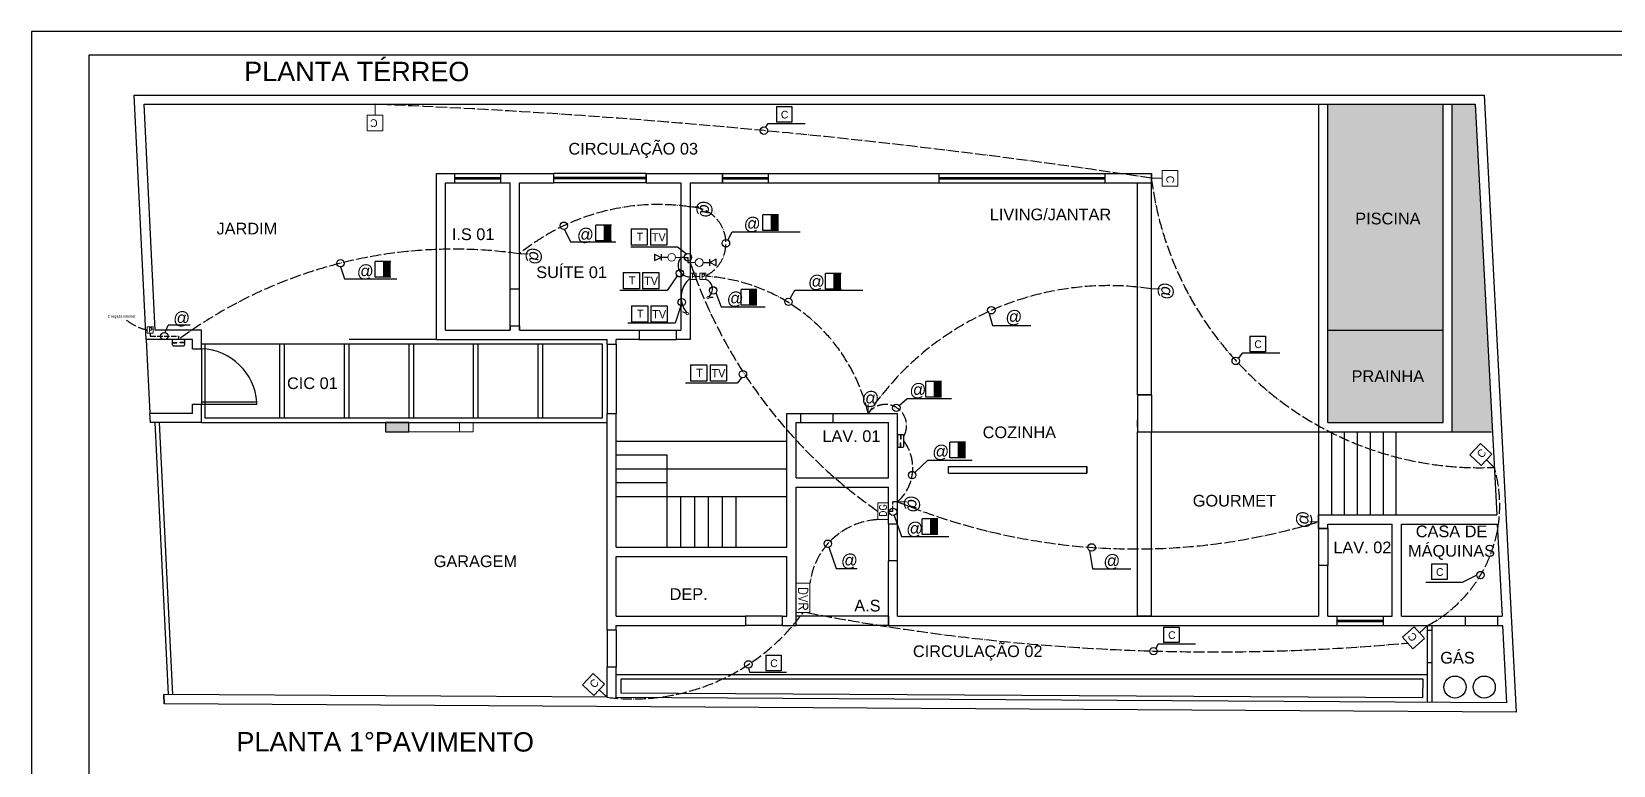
# Model space of a CAD drawing. Header units: millimetres. Extents: x 20625 to 81245, y 3427 to 18613.
# Drawn here: x 64594 to 68023, y 6827 to 8418 of the extents above; entities that cross this region are included whole.
import ezdxf

# ---------------------------------------------------------------- set-up
doc = ezdxf.new("R2010")
doc.units = ezdxf.units.MM
doc.linetypes.add('ACAD_ISO02W100', pattern=[15, 12, -3])
doc.linetypes.add('ACAD_ISO04W100', pattern=[30, 24, -3, 0, -3])
for name, color, linetype in [('2-TXT-A', 7, 'Continuous'), ('ARQ-1-MOBILIÁRIO', 252, 'Continuous'), ('ARQ-4-TXT-02', 1, 'Continuous'), ('BLOCOS-ELÉTRICOS', 22, 'Continuous'), ('Correções', 30, 'Continuous'), ('Rede Lógica', 6, 'Continuous'), ('TOP', 4, 'Continuous')]:
    doc.layers.add(name, color=color, linetype=linetype)
for name, color, linetype, lineweight in [('EJEL05130C', 130, 'Continuous', 30), ('EJEL0580C', 80, 'Continuous', 9), ('EJEL09210C', 210, 'Continuous', 9), ('EJEL25170C', 170, 'Continuous', 25), ('EJEL25170T', 170, 'ACAD_ISO02W100', 25), ('EJEL25170TP', 10, 'ACAD_ISO04W100', 25), ('EJELFORMATO', 170, 'Continuous', 25), ('MDT1_CURVAS', 252, 'Continuous', 0)]:
    doc.layers.add(name, color=color, linetype=linetype, lineweight=lineweight)
doc.layers.add('TEXTO', color=7, linetype='Continuous', lineweight=0, true_color=0x000000)
doc.styles.add('PADRÃO', font='', dxfattribs={"height": 0.2})
doc.styles.add('R80 ESC 1-200', font='arial.ttf', dxfattribs={"height": 40})
doc.styles.add('RSA', font='arial.ttf')
doc.styles.add('SR80', font='SIMPLEX', dxfattribs={"height": 0.1})
doc.styles.get('PADRÃO').set_extended_font_data('AvantGarde Bk BT')

# ---------------------------------------------------------------- blocks, each defined once
blk = doc.blocks.new('A$C10176D62')
at = {"layer": 'BLOCOS-ELÉTRICOS', "color": 1}
for p, q in [((0, 0.081), (0.108, 0.081)), ((0, 0.069), (0.108, 0.069)), ((0.108, 0.081), (0.108, 0.069)), ((0.3, 0.081), (0.192, 0.081)), ((0.192, 0.081), (0.192, 0.069)), ((0.3, 0.069), (0.192, 0.069))]:
    blk.add_line(p, q, dxfattribs=at)
at = {"layer": 'BLOCOS-ELÉTRICOS', "color": 3}
blk.add_lwpolyline([(0, 0.03, 0.414214), (0.03, 0), (0.27, 0, 0.414214), (0.3, 0.03), (0.3, 0.12, 0.414214), (0.27, 0.15), (0.03, 0.15, 0.414214), (0, 0.12)], format="xyb", close=True, dxfattribs=at)
blk = doc.blocks.new('A$C4247474B')
at = {"layer": 'EJEL0580C'}
for p, q in [((0, 0), (31.7, 0)), ((0, 0), (0, -31.7)), ((31.7, 0), (31.7, -31.7)), ((0, -31.7), (31.7, -31.7))]:
    blk.add_line(p, q, dxfattribs=at)
at = {"layer": 'EJEL0580C', "style": 'SR80'}
blk.add_text('P', height=21.2, rotation=270, dxfattribs=at).set_placement((5.5, -8.3))
blk = doc.blocks.new('caixa alta')
at = {"layer": 'EJEL0580C'}
blk.add_arc((203472.7, 35116.8), 5.64, 344.76777, 31.77098, dxfattribs=at)
at = {"layer": 'EJEL0580C', "xscale": 1.154827054658877, "yscale": 1.154827054658877, "zscale": 1.154827054658877, "rotation": 90}
blk.add_blockref('A$C4247474B', (203450.4, 35086.2), dxfattribs=at)
blk = doc.blocks.new('33')
at = {"layer": 'EJEL0580C'}
blk.add_line((3412.34, 1857.37), (3411.97, 1857.37), dxfattribs=at)
at = {"layer": 'EJEL0580C', "extrusion": (0, 0, -1)}
blk.add_ellipse((3412.61, 1857.37), major_axis=(0.195, 0.195), ratio=1, start_param=3.926991, end_param=10.210176, dxfattribs=at)
blk = doc.blocks.new('A$C3A6E1F38')
at = {"layer": 'BLOCOS-ELÉTRICOS', "color": 3}
for p, q in [((0, 0.075), (0.15, 0.075)), ((0.3, 0.15), (0.15, 0.075)), ((0.15, 0), (0.15, 0.15)), ((0.3, 0), (0.15, 0.075)), ((0.3, 0), (0.3, 0.15))]:
    blk.add_line(p, q, dxfattribs=at)
blk = doc.blocks.new('A$Ce3462856')
at = {"layer": 'EJEL0580C'}
blk.add_line((0.106, 0.274), (0.106, 0), dxfattribs=at)
at = {"layer": 'EJEL0580C', "style": 'PADRÃO'}
blk.add_text('@', height=0.408, dxfattribs=at).set_placement((-0.099, 0.274))
blk = doc.blocks.new('tomada e interfone')
at = {"xscale": 30.88526881980331, "yscale": 30.88526881980331, "zscale": 30.88526881980331}
blk.add_blockref('33', (98018.4, -22201.2), dxfattribs=at)
at = {"layer": 'BLOCOS-ELÉTRICOS', "xscale": 94.53273218542792, "yscale": 94.53273218542792, "zscale": 94.53273218542792}
blk.add_blockref('A$C3A6E1F38', (203426.4, 35157.1), dxfattribs=at)
blk = doc.blocks.new('36')
at = {"layer": 'EJEL0580C'}
for p, q in [((3412.247, 1844.068, -0.323), (3412.646, 1844.068, -0.323)), ((3412.247, 1844.068, -0.323), (3412.247, 1843.669, -0.323)), ((3412.646, 1844.068, -0.323), (3412.646, 1843.669, -0.323)), ((3412.446, 1843.669, -0.323), (3412.247, 1843.669, -0.323)), ((3412.646, 1843.669, -0.323), (3412.441, 1843.669, -0.323)), ((3412.441, 1843.669, -0.323), (3412.441, 1843.393, -0.323))]:
    blk.add_line(p, q, dxfattribs=at)
at = {"layer": 'EJEL0580C', "style": 'PADRÃO'}
blk.add_text('C', height=0.198, dxfattribs=at).set_placement((3412.382, 1843.776, -0.323))
blk = doc.blocks.new('37')
at = {"layer": 'EJEL0580C'}
for p, q in [((3411.988, 1842.65), (3411.988, 1843.082)), ((3411.988, 1843.082), (3412.904, 1843.082)), ((3412.904, 1842.65), (3412.904, 1843.082)), ((3411.988, 1842.65), (3412.904, 1842.65))]:
    blk.add_line(p, q, dxfattribs=at)
at = {"layer": 'EJEL0580C', "style": 'SR80'}
blk.add_text('DVR', height=0.2876, dxfattribs=at).set_placement((3412.1, 1842.725))
blk = doc.blocks.new('dg')
at = {"layer": 'EJEL0580C'}
for p, q in [((4330.4, 2077.9), (4330.4, 2055)), ((4366.5, 2077.9), (4330.4, 2077.9)), ((4366.5, 2077.9), (4366.5, 2055)), ((4366.5, 2055), (4330.4, 2055))]:
    blk.add_line(p, q, dxfattribs=at)
at = {"layer": 'EJEL0580C', "style": 'SR80'}
blk.add_text('DG', height=15.26, rotation=180, dxfattribs=at).set_placement((4360.6, 2073.9))
blk = doc.blocks.new('cc')
at = {"layer": 'Rede Lógica'}
for p, q in [((37491.183, 6894.684), (37491.379, 6894.684)), ((37491.183, 6894.684), (37491.183, 6894.487)), ((37491.379, 6894.684), (37491.379, 6894.487)), ((37491.281, 6894.487), (37491.183, 6894.487)), ((37491.379, 6894.487), (37491.232, 6894.487))]:
    blk.add_line(p, q, dxfattribs=at)
at = {"layer": 'Rede Lógica', "color": 6, "style": 'PADRÃO'}
blk.add_text('C', height=0.0974, dxfattribs=at).set_placement((37491.24, 6894.533))
blk = doc.blocks.new('1564')
at = {"layer": 'Rede Lógica'}
for p, q in [((17382.1, 9489.5), (17382.1, 9504.4)), ((17382.1, 9504.4), (17389.5, 9504.4)), ((17389.5, 9504.4), (17397, 9504.4)), ((17397, 9489.5), (17397, 9504.4)), ((17397, 9489.5), (17382.1, 9489.5))]:
    blk.add_line(p, q, dxfattribs=at)
at = {"layer": 'Rede Lógica', "color": 6, "style": 'PADRÃO'}
blk.add_text('T', height=7.39, rotation=180, dxfattribs=at).set_placement((17391.9, 9500.4))
blk = doc.blocks.new('hrneh')
at = {"layer": 'Rede Lógica'}
for p, q in [((17296.6, 9543.9), (17296.6, 9563.8)), ((17296.6, 9563.8), (17306.5, 9563.8)), ((17306.5, 9563.8), (17316.4, 9563.8)), ((17316.4, 9543.9), (17316.4, 9563.8)), ((17316.4, 9543.9), (17296.6, 9543.9))]:
    blk.add_line(p, q, dxfattribs=at)
at = {"layer": 'Rede Lógica', "color": 6, "style": 'PADRÃO'}
blk.add_text('TV', height=9.85, rotation=180, dxfattribs=at).set_placement((17314.6, 9559.1))
blk = doc.blocks.new('A$C7b1e8a3d')
at = {"layer": 'Rede Lógica'}
h = blk.add_hatch(color=6, dxfattribs=at)
h.dxf.hatch_style = 1
h.paths.add_polyline_path([(0.282, 0.282), (0.141, 0.282), (0.141, 0), (0.282, 0)])
h = blk.add_hatch(color=6, dxfattribs=at)
h.dxf.hatch_style = 1
h.paths.add_polyline_path([(0.141, 0.282), (0.141, 0), (0.282, 0), (0.282, 0.282)])
at = {"layer": 'Rede Lógica', "color": 6}
for p, q in [((0.282, 0.282, 0.079), (0, 0.282, 0.079)), ((0, 0, 0.079), (0, 0.282, 0.079)), ((0.282, 0.282, 0.079), (0, 0.282, 0.079)), ((0.282, 0, 0.079), (0, 0, 0.079)), ((0.282, 0, 0.079), (0, 0, 0.079))]:
    blk.add_line(p, q, dxfattribs=at)
blk = doc.blocks.new('Eletroduto que sober')
at = {"layer": 'EJEL09210C', "linetype": 'ByBlock', "lineweight": -2}
blk.add_line((37626.687, 7031), (37626.578, 7030.942), dxfattribs=at)
at = {"layer": 'EJEL09210C'}
blk.add_circle((37626.547, 7030.915), 0.041, dxfattribs=at)
blk.add_solid([(37626.682, 7031.01), (37626.746, 7031.029), (37626.692, 7030.99)], dxfattribs=at)

msp = doc.modelspace()

# ---------------------------------------------------------------- hatches: boundary and pattern name
at = {"layer": 'ARQ-4-TXT-02', "true_color": 0x939598}
h = msp.add_hatch(color=252, dxfattribs=at)
h.dxf.hatch_style = 1
h.set_gradient(color1=(127, 191, 255), color2=(62, 138, 208), tint=1, name='INVHEMISPHERICAL')
h.paths.add_polyline_path([(67653.8, 8260.5), (67403.8, 8260.5), (67403.8, 7770.5), (67653.8, 7770.5)])
h.paths.add_polyline_path([(67653.8, 7770.5), (67403.8, 7770.5), (67403.8, 7570.5), (67653.8, 7570.5)])
h = msp.add_hatch(color=252, dxfattribs=at)
h.dxf.hatch_style = 1
h.paths.add_polyline_path([(67723.8, 8260.5), (67673.8, 8260.5), (67673.8, 7550.5), (67760.9, 7550.5)])
h = msp.add_hatch(color=252, dxfattribs=at)
h.dxf.hatch_style = 1
h.paths.add_polyline_path([(65411.5, 7550.5), (65411.5, 7570.5), (65361.5, 7570.5), (65361.5, 7550.5)])

# ---------------------------------------------------------------- linework, layer by layer
at = {"layer": 'ARQ-1-MOBILIÁRIO'}
msp.add_line((64842.7, 7750.5), (64842.7, 7750.5), dxfattribs=at)
at = {"layer": 'ARQ-4-TXT-02', "color": 252, "true_color": 0x939598}
for p, q in [((64837.7, 8260.5), (67723.8, 8260.5)), ((67383.8, 8260.4), (67383.8, 7370.5)), ((67403.8, 7570.5), (67403.8, 8260.4)), ((67653.8, 7570.5), (67653.8, 8260.4)), ((67673.8, 7550.5), (67673.8, 8260.4)), ((67723.8, 8260.5), (67770.3, 7370.5)), ((65471.5, 8110.5), (65511.5, 8110.5)), ((65471.5, 7750.5), (65471.5, 8110.5)), ((65511.5, 8090.5), (65511.5, 8110.5)), ((65511.5, 8110.5), (65611.5, 8110.5)), ((65511.5, 8102), (65611.5, 8102)), ((65511.5, 8099), (65611.5, 8099)), ((65611.5, 8110.5), (65726.5, 8110.5)), ((65611.5, 8090.5), (65611.5, 8110.5)), ((65726.5, 8090.5), (65726.5, 8110.5)), ((65926.5, 8110.5), (65726.5, 8110.5)), ((65926.5, 8102), (65726.5, 8102)), ((65926.5, 8099), (65726.5, 8099)), ((65926.5, 8110.5), (66091.5, 8110.5)), ((66091.5, 8110.5), (66191.5, 8110.5)), ((66091.5, 8102), (66191.5, 8102)), ((66091.5, 8099), (66191.5, 8099)), ((66191.5, 8110.5), (66601.5, 8110.5)), ((66191.5, 8090.5), (66191.5, 8110.5)), ((66561.5, 8110.5), (66921.5, 8110.5)), ((66561.5, 8090.5), (66561.5, 8110.5)), ((66561.5, 8102), (66921.5, 8102)), ((66561.5, 8099), (66921.5, 8099)), ((66921.5, 8110.5), (67021.5, 8110.5)), ((66921.5, 8090.5), (66921.5, 8110.5)), ((65491.5, 8090.5), (65511.5, 8090.5)), ((65491.5, 7770.5), (65491.5, 8090.5)), ((65511.5, 8090.5), (65611.5, 8090.5)), ((65611.5, 8090.5), (65631.5, 8090.5)), ((65631.5, 7860.5), (65631.5, 8090.5)), ((65651.5, 8090.5), (65726.5, 8090.5)), ((65651.5, 7860.5), (65651.5, 8090.5)), ((65926.5, 8090.5), (65726.5, 8090.5)), ((65926.5, 8090.5), (66001.5, 8090.5)), ((66001.5, 8090.5), (66001.5, 7770.5)), ((66021.5, 8090.5), (66091.5, 8090.5)), ((66021.5, 8090.5), (66021.5, 7750.5)), ((66091.5, 8090.5), (66191.5, 8090.5)), ((66191.5, 8090.5), (66601.5, 8090.5)), ((66561.5, 8090.5), (66921.5, 8090.5)), ((66921.5, 8090.5), (67021.5, 8090.5)), ((66991.5, 7630.5), (66991.5, 8090.5)), ((67021.5, 7630.5), (67021.5, 8090.5)), ((65631.5, 7860.5), (65651.5, 7860.5)), ((65631.5, 7780.5), (65631.5, 7860.5)), ((65651.5, 7780.5), (65651.5, 7860.5)), ((64942.6, 7750.5), (64842.7, 7750.5)), ((64842.7, 7750.5), (64850.6, 7590.5)), ((64962.6, 7770.5), (64861.7, 7770.5)), ((64942.6, 7730.5), (64942.6, 7750.5)), ((64962.6, 7730.5), (64962.6, 7770.5)), ((65471.5, 7750.5), (65282.3, 7750.5)), ((65471.5, 7750.5), (65841.5, 7750.5)), ((65491.5, 7770.5), (65631.5, 7770.5)), ((65631.5, 7780.5), (65651.5, 7780.5)), ((65651.5, 7770.5), (65901.5, 7770.5)), ((65841.5, 7740.5), (65841.5, 7750.5)), ((65861.5, 7740.5), (65861.5, 7750.5)), ((65911.5, 7750.5), (65861.5, 7750.5)), ((65901.5, 7770.5), (65911.5, 7770.5)), ((65911.5, 7770.5), (65911.5, 7750.5)), ((65911.5, 7770.5), (65991.5, 7770.5)), ((65911.5, 7750.5), (65991.5, 7750.5)), ((65991.5, 7770.5), (66001.5, 7770.5)), ((65991.5, 7770.5), (65991.5, 7750.5)), ((66021.5, 7750.5), (65991.5, 7750.5)), ((67403.8, 7770.5), (67653.8, 7770.5)), ((64942.6, 7730.5), (64962.6, 7730.5)), ((65831.5, 7740.5), (64962.6, 7740.5)), ((64962.6, 7730.5), (64962.6, 7610.5)), ((65132.3, 7580.5), (65132.3, 7740.5)), ((65142.3, 7580.5), (65142.3, 7740.5)), ((65272.3, 7580.5), (65272.3, 7740.5)), ((65282.3, 7580.5), (65282.3, 7740.5)), ((65412.3, 7580.5), (65412.3, 7740.5)), ((65422.3, 7580.5), (65422.3, 7740.5)), ((65552.3, 7580.5), (65552.3, 7740.5)), ((65562.3, 7580.5), (65562.3, 7740.5)), ((65692.3, 7580.5), (65692.3, 7740.5)), ((65702.3, 7580.5), (65702.3, 7740.5)), ((65841.5, 7740.5), (65861.5, 7740.5)), ((65841.5, 7740.5), (65841.5, 7590.5)), ((65861.5, 7740.5), (65861.5, 7590.5)), ((66991.5, 7630.5), (66991.5, 7550.5)), ((67021.5, 7630.5), (67021.5, 7550.5)), ((64942.6, 7590.5), (64850.6, 7590.5)), ((64942.6, 7590.5), (64942.6, 7610.5)), ((64942.6, 7610.5), (64962.6, 7610.5)), ((64962.6, 7570.5), (64962.6, 7610.5)), ((65841.5, 7120.5), (65841.5, 7590.5)), ((65841.5, 7590.5), (65861.5, 7590.5)), ((65861.5, 7300.5), (65861.5, 7590.5)), ((66231.5, 7300.5), (66231.5, 7590.5)), ((66231.5, 7590.5), (66261.5, 7590.5)), ((66261.5, 7570.5), (66261.5, 7590.5)), ((66261.5, 7590.5), (66331.5, 7590.5)), ((66331.5, 7590.5), (66471.5, 7590.5)), ((66331.5, 7570.5), (66331.5, 7590.5)), ((66471.5, 7350.5), (66471.5, 7590.5)), ((64962.6, 7570.5), (64851.5, 7570.5)), ((64900.5, 6980.6), (64871.6, 7570.5)), ((64962.6, 7570.5), (65841.5, 7570.5)), ((66251.5, 7450.5), (66251.5, 7570.5)), ((66251.5, 7570.5), (66261.5, 7570.5)), ((66261.5, 7570.5), (66331.5, 7570.5)), ((66331.5, 7570.5), (66451.5, 7570.5)), ((66451.5, 7450.5), (66451.5, 7570.5)), ((66991.5, 7570.5), (66991.5, 7575.5)), ((66991.5, 7560.5), (66991.5, 7570.5)), ((66991.5, 7550.5), (67021.5, 7550.5)), ((66991.5, 7150.5), (66991.5, 7550.5)), ((67021.5, 7150.5), (67021.5, 7550.5)), ((67021.5, 7550.5), (67383.8, 7550.5)), ((67383.8, 7550.5), (67758.8, 7550.5)), ((67403.8, 7570.5), (67653.8, 7570.5)), ((67411.8, 7550.5), (67411.8, 7370.5)), ((67439.8, 7550.5), (67439.8, 7370.5)), ((67467.8, 7550.5), (67467.8, 7370.5)), ((67495.8, 7550.5), (67495.8, 7370.5)), ((67523.8, 7550.5), (67523.8, 7370.5)), ((67551.8, 7550.5), (67551.8, 7370.5)), ((65861.5, 7530.5), (66231.5, 7530.5)), ((65861.5, 7500.5), (65971.5, 7500.5)), ((65971.5, 7300.5), (65971.5, 7500.5)), ((66581.5, 7475.5), (66881.5, 7475.5)), ((66581.5, 7460.5), (66581.5, 7475.5)), ((65861.5, 7470.5), (66231.5, 7470.5)), ((66251.5, 7450.5), (66451.5, 7450.5)), ((66581.5, 7460.5), (66881.5, 7460.5)), ((65861.5, 7440.5), (65971.5, 7440.5)), ((65861.5, 7410.5), (66231.5, 7410.5)), ((66001.5, 7300.5), (66001.5, 7410.5)), ((66031.5, 7300.5), (66031.5, 7410.5)), ((66061.5, 7300.5), (66061.5, 7410.5)), ((66091.5, 7300.5), (66091.5, 7410.5)), ((66121.5, 7300.5), (66121.5, 7410.5)), ((66251.5, 7130.5), (66251.5, 7430.5)), ((66251.5, 7430.5), (66451.5, 7430.5)), ((66451.5, 7350.5), (66451.5, 7430.5)), ((66471.5, 7350.5), (66451.5, 7350.5)), ((66451.5, 7350.5), (66451.5, 7270.5)), ((66471.5, 7270.5), (66471.5, 7350.5)), ((67383.8, 7370.5), (67770.3, 7370.5)), ((67383.8, 7340.5), (67383.8, 7260.5)), ((67403.8, 7340.5), (67403.8, 7350.5)), ((67403.8, 7350.5), (67543.8, 7350.5)), ((67403.8, 7340.5), (67403.8, 7260.5)), ((67543.8, 7150.5), (67543.8, 7350.5)), ((67563.8, 7150.5), (67563.8, 7350.5)), ((67563.8, 7350.5), (67771.4, 7350.5)), ((67771.4, 7350.5), (67781.8, 7150.5)), ((65861.5, 7300.5), (66231.5, 7300.5)), ((65861.5, 7150.5), (65861.5, 7280.5)), ((65861.5, 7280.5), (66231.5, 7280.5)), ((66231.5, 7150.5), (66231.5, 7280.5)), ((66451.5, 7150.5), (66451.5, 7270.5)), ((66471.5, 7270.5), (66451.5, 7270.5)), ((66471.5, 7150.5), (66471.5, 7270.5)), ((67383.8, 7260.5), (67383.8, 7150.5)), ((67403.8, 7260.5), (67383.8, 7260.5)), ((67403.8, 7150.5), (67403.8, 7260.5)), ((65861.5, 7150.5), (66141.5, 7150.5)), ((66141.5, 7150.5), (66141.5, 7130.5)), ((66221.5, 7150.5), (66141.5, 7150.5)), ((66221.5, 7150.5), (66231.5, 7150.5)), ((66221.5, 7150.5), (66221.5, 7130.5)), ((66451.5, 7150.5), (66251.5, 7150.5)), ((66471.5, 7150.5), (67383.8, 7150.5)), ((67021.5, 7150.5), (67383.8, 7150.5)), ((67403.8, 7150.5), (67423.8, 7150.5)), ((67423.8, 7150.5), (67523.8, 7150.5)), ((67423.8, 7150.5), (67423.8, 7130.5)), ((67423.8, 7142), (67523.8, 7142)), ((67423.8, 7139), (67523.8, 7139)), ((67523.8, 7150.5), (67543.8, 7150.5)), ((67523.8, 7150.5), (67523.8, 7130.5)), ((67563.8, 7150.5), (67701.8, 7150.5)), ((67701.8, 7150.5), (67701.8, 7130.5)), ((67701.8, 7150.5), (67771.8, 7150.5)), ((67771.8, 7150.5), (67781.8, 7150.5)), ((67771.8, 7150.5), (67771.8, 7130.5)), ((65861.5, 7120.5), (65841.5, 7120.5)), ((65841.5, 7120.5), (65841.5, 7040.5)), ((65861.5, 7120.5), (65861.5, 7130.5)), ((65861.5, 7130.5), (66141.5, 7130.5)), ((65861.5, 7120.5), (65861.5, 7040.5)), ((66221.5, 7130.5), (66141.5, 7130.5)), ((66221.5, 7130.5), (66251.5, 7130.5)), ((66451.5, 7130.5), (66251.5, 7130.5)), ((66451.5, 7130.5), (67423.8, 7130.5)), ((67423.8, 7130.5), (67523.8, 7130.5)), ((67523.8, 7130.5), (67701.8, 7130.5)), ((67620.4, 6964.1), (67620.4, 7130.5)), ((67630.4, 6964.1), (67630.4, 7130.5)), ((67701.8, 7130.5), (67771.8, 7130.5)), ((67771.8, 7130.5), (67782.9, 7130.5)), ((67782.9, 7130.5), (67791.6, 6963.1)), ((65841.5, 6974.7), (65841.5, 7040.5)), ((65861.5, 7040.5), (65841.5, 7040.5)), ((65861.5, 6974.6), (65861.5, 7040.5)), ((67620.4, 7050.5), (67630.4, 7050.5)), ((65861.5, 7024.6), (67620.7, 7024.6)), ((65841.5, 6974.9), (64880.5, 6980.8)), ((67791.6, 6963.1), (65861.5, 6974.6))]:
    msp.add_line(p, q, dxfattribs=at)
at = {"layer": 'ARQ-4-TXT-02'}
msp.add_line((67620.4, 7120.5), (67630.4, 7120.5), dxfattribs=at)
at = {"layer": 'ARQ-4-TXT-02', "color": 252, "true_color": 0x939598}
for points in [[(64842.7, 7750.5), (64816.7, 8280.5)], [(64816.7, 8280.5), (67742.8, 8280.5), (67812.7, 6942.9), (64881.5, 6960.8)], [(64861.7, 7770.5), (64837.7, 8260.5)], [(64969.3, 7740.5), (64969.3, 7580.5), (65831.5, 7580.5)], [(65831.5, 7580.5), (65831.5, 7740.5)], [(64962.6, 7610.5), (65082.6, 7610.5), (65082.6, 7614.5), (64962.6, 7614.5)], [(64851.5, 7570.5), (64850.6, 7590.5)], [(64890.5, 6981.2), (64861.6, 7570.5)]]:
    msp.add_lwpolyline(points, dxfattribs=at)
for points in [[(65411.5, 7570.5), (65361.5, 7570.5), (65361.5, 7550.5), (65411.5, 7550.5)], [(65871.7, 7014.6), (65871.6, 6984.5), (67610.4, 6974.2), (67610.7, 7014.6)]]:
    msp.add_lwpolyline(points, close=True, dxfattribs=at)
for centre in [(67679.7, 6997.1), (67743.1, 6997.1)]:
    msp.add_circle(centre, 24, dxfattribs=at)
msp.add_arc((64957.6, 7605.2), 125.3, 4.2282, 87.7138, dxfattribs=at)
at = {"layer": 'EJEL05130C'}
for p, q in [((66185.2, 8210.4), (66190.7, 8218.5)), ((66190.7, 8218.5), (66271, 8218.5)), ((65749.4, 7989.3), (65762.2, 7962.1)), ((65762.2, 7962.1), (65860.8, 7962.1)), ((66103.1, 7966.2), (66113, 7984.2)), ((66113, 7984.2), (66260.2, 7984.2)), ((65994.2, 7950.5), (65892.8, 7950.5)), ((66013.5, 7935.9), (65994.2, 7950.5)), ((65263.8, 7907.8), (65272.3, 7881.9)), ((65993.5, 7888.4), (65971.8, 7856.8)), ((65272.3, 7881.9), (65385.7, 7881.9)), ((65971.8, 7856.8), (65869.1, 7856.8)), ((66238.6, 7839.3), (66248.5, 7857.2)), ((66248.5, 7857.2), (66395.7, 7857.2)), ((66001.5, 7823.7), (65989.3, 7785.7)), ((66077.3, 7851.4), (66088.7, 7821.6)), ((66088.7, 7821.6), (66184.4, 7821.6)), ((64861.1, 7784.7), (64861.1, 7784.7)), ((65989.3, 7785.7), (65886.6, 7785.7)), ((66669.8, 7807.2), (66677, 7781)), ((64883.9, 7765.7), (64890.1, 7781.8)), ((64937.5, 7781.8), (64890.1, 7781.8)), ((66677, 7781), (66760.1, 7781)), ((67210.2, 7709.7), (67219.9, 7721.9)), ((67219.9, 7721.9), (67300.2, 7721.9)), ((66123.4, 7656.1), (66011.7, 7656.1)), ((66133, 7667.8), (66123.4, 7656.1)), ((66475, 7607.3), (66492.5, 7622.6)), ((66492.5, 7622.6), (66588.4, 7622.6)), ((66508.9, 7462.3), (66537, 7488.9)), ((66537, 7488.9), (66632.9, 7488.9)), ((66464.1, 7369.3), (66480, 7323.4)), ((66480, 7323.4), (66582.8, 7323.4)), ((66322.6, 7300.2), (66338.5, 7254.3)), ((66887.6, 7293.2), (66893.6, 7253.7)), ((66338.5, 7254.3), (66383.5, 7254.3)), ((66893.6, 7253.7), (66976.7, 7253.7)), ((67727.2, 7239.9), (67696.6, 7224.8)), ((67616.3, 7224.8), (67696.6, 7224.8)), ((67031.9, 7080.5), (67036.6, 7090.8)), ((67036.6, 7090.8), (67116.9, 7090.8)), ((66147.9, 7038.2), (66150.5, 7029.5)), ((66150.5, 7029.5), (66230.8, 7029.5))]:
    msp.add_line(p, q, dxfattribs=at)
for centre in [(66181.6, 8203.2), (65747.9, 7997.2), (66099.3, 7959.2), (65263.8, 7915.9), (66016.8, 7928.6), (65999.2, 7894.1), (66071.5, 7857), (66003.4, 7831.5), (66234.8, 7832.2), (66674.7, 7813.9), (64881.8, 7757.9), (66136.1, 7675.3), (67204.4, 7704.1), (66468.7, 7602.3), (66503.1, 7456.7), (66461.5, 7376.9), (66320, 7307.8), (66892, 7299.9), (67735.2, 7239.9), (67026, 7075), (66147.9, 7046.3)]:
    msp.add_circle(centre, 8.04, dxfattribs=at)
at = {"layer": 'EJEL0580C'}
msp.add_line((66034.8, 7887.5), (66042.4, 7887.5), dxfattribs=at)
at = {"layer": 'EJEL25170C'}
for centre, radius, start, end in [((66021.1, 7911.7), 25.5, 140.2496, 270.8481), ((66055.7, 7842.3), 53.4, 129.8107, 218.8527), ((66048.5, 7860.4), 21.7, 308.0171, 70.5528)]:
    msp.add_arc(centre, radius, start, end, dxfattribs=at)
at = {"layer": 'EJEL25170T'}
for p, q in [((66010, 7928.6), (66001.5, 7928.6)), ((66010, 7928.6), (66016.8, 7928.6)), ((66016.8, 7928.6), (66016.8, 7918.5)), ((66016.8, 7918.5), (66016.8, 7917.5)), ((66016.8, 7917.5), (66021.5, 7917.5)), ((64851.3, 7764.4), (64851.3, 7757.9)), ((64851.3, 7757.9), (64912.4, 7757.9)), ((64912.4, 7757.9), (64912.4, 7750.5)), ((66451.5, 7378.2), (66460.9, 7378.2)), ((66460.9, 7378.2), (66460.9, 7398.9)), ((66471.5, 7398.9), (66460.9, 7398.9))]:
    msp.add_line(p, q, dxfattribs=at)
at = {"layer": 'EJEL25170TP', "color": 240, "true_color": 0xed1f24}
for centre, radius, start, end in [((64712.9, -7248.8), 15521.9, 81.44674, 87.6881), ((67733.2, 8190), 717.3, 187.1688, 272.5342), ((67482, 7390.8), 294.8, 298.004, 16.2721)]:
    msp.add_arc(centre, radius, start, end, dxfattribs=at)
at = {"layer": 'EJEL25170TP'}
for centre, radius, start, end in [((65952, 7566.7), 476.4, 81.6086, 129.1045), ((66020.5, 7959.2), 78.8, 296.5787, 89.2425), ((65509.9, 6937.7), 1008.7, 81.9289, 126.3123), ((67046.3, 8267.8), 1083, 198.8734, 235.2277), ((66031.7, 7502.1), 386.2, 13.2394, 86.4343), ((66928.9, 7238.3), 629, 81.5305, 145.9529), ((64868, 7877.1), 108.5, 230.8238, 257.5295), ((66445, 7563.8), 45.9, 330.6752, 144.3793), ((66406.4, 7472.1), 97.9, 311.6605, 36.6465), ((66988.2, 8651.4), 1354.9, 247.5806, 286.9738), ((66437.3, 7203.4), 157, 93.168, 173.1983), ((65898.1, 7427.5), 456.1, 262.8749, 323.8596), ((67157.2, 11681.3), 4607.9, 258.9713, 275.2318)]:
    msp.add_arc(centre, radius, start, end, dxfattribs=at)
at = {"layer": 'EJELFORMATO', "color": 7, "elevation": 836659.2}
msp.add_lwpolyline([(64594.1, 4213), (70539.1, 4213), (70539.1, 8418), (64594.1, 8418)], close=True, dxfattribs=at)
at = {"layer": 'EJELFORMATO', "elevation": 836659.2}
msp.add_lwpolyline([(70489.1, 4263), (64719.1, 4263), (64719.1, 8368), (70489.1, 8368)], close=True, dxfattribs=at)
at = {"layer": 'MDT1_CURVAS', "color": 253}
for p, q in [((65551.5, 7570.5), (65411.5, 7570.5)), ((65411.5, 7550.5), (65551.5, 7550.5)), ((65521.5, 7550.5), (65521.5, 7570.5)), ((65551.5, 7550.5), (65551.5, 7570.5))]:
    msp.add_line(p, q, dxfattribs=at)
at = {"layer": 'TOP', "lineweight": 35}
for p, q in [((65926.5, 8090.5), (65926.5, 8110.5)), ((66091.5, 8090.5), (66091.5, 8110.5)), ((67021.5, 8090.5), (67021.5, 8110.5)), ((65631.5, 7770.5), (65631.5, 7780.5)), ((65651.5, 7770.5), (65651.5, 7780.5)), ((66991.5, 7630.5), (67021.5, 7630.5)), ((66881.5, 7475.5), (66881.5, 7460.5)), ((67383.8, 7370.5), (67383.8, 7340.5)), ((67403.8, 7340.5), (67383.8, 7340.5)), ((66451.5, 7150.5), (66451.5, 7130.5)), ((66991.5, 7150.5), (67021.5, 7150.5))]:
    msp.add_line(p, q, dxfattribs=at)
msp.add_lwpolyline([(64881.5, 6960.8), (64880.5, 6980.8)], dxfattribs=at)

# ---------------------------------------------------------------- block references
for name, p, xscale, yscale, zscale, rotation in [('36', (355345.4, 164921.3, 27.4), 84.985, 84.985, 84.985, 180), ('36', (-89639.3, 298106.8, 27.4), 84.985, 84.985, 84.985, 270), ('33', (171381, 65294), 30.88526881980331, 30.88526881980331, 30.88526881980331, 180), ('36', (-16479.1, -311194.4, 27.4), 84.98499999999999, 84.98499999999999, 84.98499999999999, 46.81404407500657), ('37', (-61487, 243752.1), 69.3232285507724, 69.3232285507724, 69.3232285507724, 270), ('36', (-15901.7, -312343.5, 27.4), 84.985, 84.985, 84.985, 47.26322504810823)]:
    msp.add_blockref(name, p, dxfattribs=dict(xscale=xscale, yscale=yscale, zscale=zscale, rotation=rotation))
at = {"layer": 'ARQ-4-TXT-02', "color": 252, "true_color": 0x939598, "xscale": 89.84535085662846, "yscale": 89.84535085662846, "zscale": 89.84535085662846, "rotation": 180}
msp.add_blockref('A$C10176D62', (64926, 7750.5), dxfattribs=at)
at = {"layer": 'BLOCOS-ELÉTRICOS'}
for name, p, xscale, yscale, zscale, rotation in [('A$C3A6E1F38', (65973, 7935.7), 94.53273218542792, 94.53273218542792, 94.53273218542792, 180), ('A$C10176D62', (66471.5, 7544), 89.84535085662846, 89.84535085662846, 89.84535085662846, 270)]:
    msp.add_blockref(name, p, dxfattribs=dict(at, xscale=xscale, yscale=yscale, zscale=zscale, rotation=rotation))
at = {"layer": 'Correções', "xscale": 62.6646184012958, "yscale": 62.6646184012958, "zscale": 62.6646184012958}
for p, rotation in [((1891891.7, -1547753.4), 128.9863130957022), ((-2215121.9, 749324.3), 331.409337005908)]:
    msp.add_blockref('Eletroduto que sober', p, dxfattribs=dict(at, rotation=rotation))
at = {"layer": 'EJEL05130C', "xscale": 69.5476300013815, "yscale": 69.5476300013815, "zscale": 69.5476300013815}
for p, rotation in [((66021.5, 8045.4), 270.050597374601), ((65651.5, 7943.7), 270.050597374601), ((67021.5, 7867.9), 270.050597374601), ((66400.3, 7590.5), 0.05059737460102567), ((66471.5, 7406.3), 270.050597374601), ((67383.8, 7348.1), 90.05059737460104)]:
    msp.add_blockref('A$Ce3462856', p, dxfattribs=dict(at, rotation=rotation))
at = {"layer": 'EJEL05130C', "rotation": 270}
msp.add_blockref('dg', (64373.6, 11726.7), dxfattribs=at)
at = {"layer": 'EJEL0580C'}
msp.add_blockref('tomada e interfone', (-137376.4, -27246.7), dxfattribs=at)
at = {"layer": 'EJEL0580C', "xscale": 0.4196875216040609, "yscale": 0.4196875216040609, "zscale": 0.4196875216040609, "rotation": 90}
for p in [(66021.5, 7880.9), (64844.6, 7764.4)]:
    msp.add_blockref('A$C4247474B', p, dxfattribs=at)
at = {"layer": 'EJEL0580C', "xscale": 0.363420236745347, "yscale": 0.363420236745347, "zscale": 0.363420236745347}
msp.add_blockref('caixa alta', (-7895.6, -4870.2), dxfattribs=at)
at = {"layer": 'EJEL09210C'}
for name, p, xscale, yscale, zscale in [('A$C7b1e8a3d', (65817, 7964.7, -9.5), 120.4431251379548, 120.4431251379548, 120.4431251379548), ('A$C7b1e8a3d', (66179.3, 7986.7), 120.4431251379548, 120.4431251379548, 120.4431251379548), ('A$C7b1e8a3d', (65338.8, 7885.6), 120.4431251379548, 120.4431251379548, 120.4431251379548), ('A$C7b1e8a3d', (66315.1, 7859.8, -9.5), 120.4431251379548, 120.4431251379548, 120.4431251379548), ('A$C7b1e8a3d', (66132.4, 7824.8), 120.4431251379548, 120.4431251379548, 120.4431251379548), ('A$C7b1e8a3d', (66532.7, 7625.4, -9.5), 120.4431251379548, 120.4431251379548, 120.4431251379548), ('A$C7b1e8a3d', (66584.9, 7493.8), 120.4431251379548, 120.4431251379548, 120.4431251379548), ('A$C7b1e8a3d', (66524.7, 7328.2), 120.4431251379548, 120.4431251379548, 120.4431251379548), ('cc', (-6373509.6, -1177300.8), 171.7885978213732, 171.7885978213732, 171.7885978213732), ('cc', (-6374372.2, -1177361.8), 171.7885978213732, 171.7885978213732, 171.7885978213732)]:
    msp.add_blockref(name, p, dxfattribs=dict(at, xscale=xscale, yscale=yscale, zscale=zscale))
for name, p, xscale, yscale, zscale, rotation in [('1564', (107096.9, 30465.5), 2.368418704173781, 2.368418704173781, 2.368418704173781, 180), ('hrneh', (96872.7, 25041.6), 1.786583753388966, 1.786583753388966, 1.786583753388966, 179.9999999999999), ('1564', (107080.1, 30370.9), 2.368418704173781, 2.368418704173781, 2.368418704173781, 180), ('hrneh', (96855.9, 24947.1), 1.786583753388966, 1.786583753388966, 1.786583753388966, 179.9999999999999), ('1564', (107097.7, 30298.5), 2.368418704173781, 2.368418704173781, 2.368418704173781, 180), ('hrneh', (96873.5, 24874.7), 1.786583753388966, 1.786583753388966, 1.786583753388966, 179.9999999999999), ('1564', (107226, 30170.5), 2.368418704173781, 2.368418704173781, 2.368418704173781, 180), ('hrneh', (97002, 24746.9), 1.786583753388966, 1.786583753388966, 1.786583753388966, 179.9999999999999)]:
    msp.add_blockref(name, p, dxfattribs=dict(at, xscale=xscale, yscale=yscale, zscale=zscale, rotation=rotation))
at = {"layer": 'EJEL25170TP', "xscale": 171.7885978213732, "yscale": 171.7885978213732, "zscale": 171.7885978213732}
for p in [(-6374349.2, -1176172.4), (-6373322.8, -1176670.2), (-6372928.9, -1177164)]:
    msp.add_blockref('cc', p, dxfattribs=at)
at = {"layer": 'TOP', "lineweight": 35, "xscale": 84.98499999999999, "yscale": 84.98499999999999, "zscale": 84.98499999999999, "rotation": 131.8414781995485}
msp.add_blockref('36', (377786.6, -104418.2, 27.4), dxfattribs=at)

# ---------------------------------------------------------------- texts
at = {"layer": '2-TXT-A', "color": 2, "true_color": 0xf1eb1f, "width": 549.558, "style": 'RSA'}
for s, insert, char_height, attachment_point in [('CIRCULAÇÃO 03', (65757.8, 8143.7, -836659.2), 25.312, 7), ('JARDIM', (64994.9, 8003.6), 25.31, 1), ('CIC 01', (65147.7, 7668.5), 25.31, 1), ('CIRCULAÇÃO 02', (66504.6, 7087.5, -836659.2), 25.312, 1)]:
    msp.add_mtext(s, dxfattribs=dict(at, insert=insert, char_height=char_height, attachment_point=attachment_point))
at = {"layer": '2-TXT-A', "color": 2, "style": 'RSA'}
for s, insert, char_height, width, attachment_point in [('LIVING/JANTAR', (66671.2, 8034.3), 25.312, 549.558, 1), ('I.S 01', (65597.4, 7991.4), 25.31, 549.558, 3), ('SUÍTE 01', (65688.1, 7909.1), 25.31, 549.558, 1), ('LAV. 01', (66308.4, 7553.7), 25.31, 549.558, 1), ('COZINHA', (66655.8, 7562, -836659.2), 25.31, 549.558, 1), ('GOURMET', (67111.2, 7413.8, -836659.2), 25.31, 549.558, 1), ('\\pxqc;CASA DE\\PMÁQUINAS', (67564.5, 7347.3, -836659.2), 25.312, 215.644, 1), ('LAV. 02', (67416, 7312.5), 25.31, 549.558, 1), ('GARAGEM', (65465.8, 7282.5, -836659.2), 25.31, 549.558, 1), ('DEP.', (65977.2, 7211.4), 25.31, 549.558, 1), ('A.S', (66377.5, 7186.3), 25.31, 549.558, 1)]:
    msp.add_mtext(s, dxfattribs=dict(at, insert=insert, char_height=char_height, width=width, attachment_point=attachment_point))
at = {"layer": 'ARQ-4-TXT-02', "color": 252, "true_color": 0x939598, "char_height": 25.31, "attachment_point": 1, "style": 'RSA'}
for s, insert, width in [('PISCINA', (67463.6, 8025.4), 147.329), ('PRAINHA', (67455.6, 7683.8), 147.329), ('GÁS', (67647.9, 7073.4, -836659.2), 549.558)]:
    msp.add_mtext(s, dxfattribs=dict(at, insert=insert, width=width))
at = {"layer": 'EJEL05130C', "style": 'PADRÃO'}
msp.add_text('Chegada internet', height=5.66, dxfattribs=at).set_placement((64758.9, 7798))
at = {"layer": 'EJEL09210C', "style": 'PADRÃO'}
for p in [(65776.3, 7964.7), (66137.9, 7988.5), (65299.2, 7885.6), (66277.4, 7862.9, -9.5), (66101.1, 7826.6), (64901.1, 7784), (66705.2, 7786.6), (66497.3, 7628.3, -9.5), (66546.7, 7494.5), (66490.3, 7327.6), (66348.7, 7258.5), (66917.6, 7257.4)]:
    msp.add_text('@', height=26.9, dxfattribs=at).set_placement(p)
at = {"layer": 'TEXTO', "color": 4, "char_height": 41.935, "attachment_point": 1, "rotation": 359.9601, "style": 'R80 ESC 1-200'}
for s, insert in [('PLANTA TÉRREO', (65054.8, 8352.8)), ('PLANTA 1°PAVIMENTO', (65038, 6899.6))]:
    msp.add_mtext_dynamic_manual_height_columns(s, width=3742.214, gutter_width=0.524, heights=[0], dxfattribs=dict(at, insert=insert))

doc.saveas('drawing.dxf')
